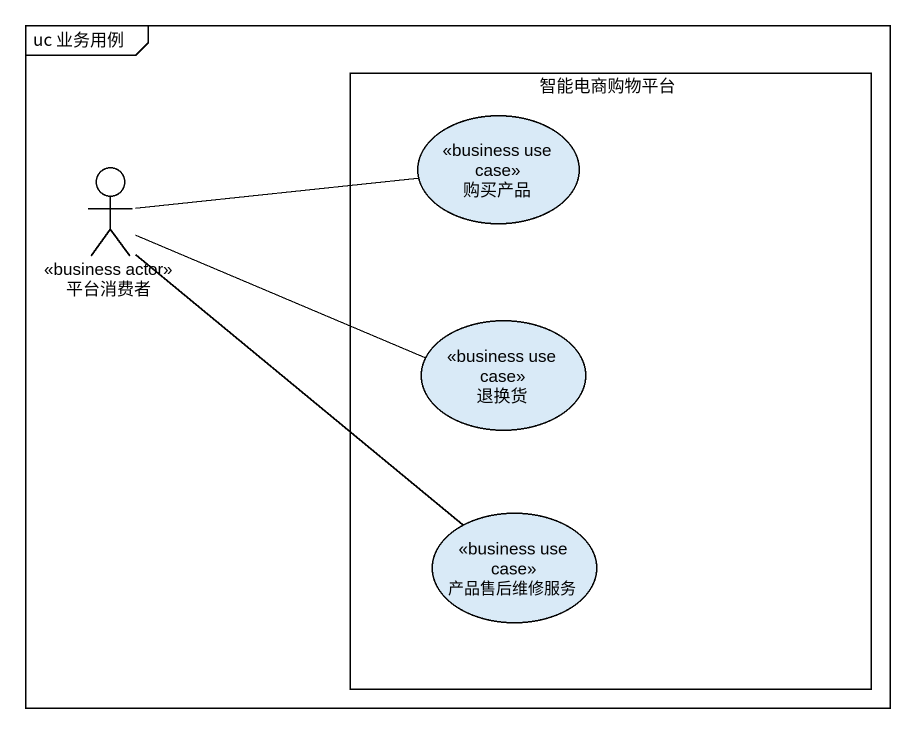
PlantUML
@startuml
mainframe uc 业务用例
rectangle 智能电商购物平台 {
  usecase 购买产品 <<business use case>>
  usecase 退换货 <<business use case>>
  usecase 产品售后维修服务 <<business use case>>
}
actor 平台消费者 <<business actor>>
平台消费者 -right- 购买产品
平台消费者 -right- 退换货
平台消费者 -- 产品售后维修服务
@enduml
